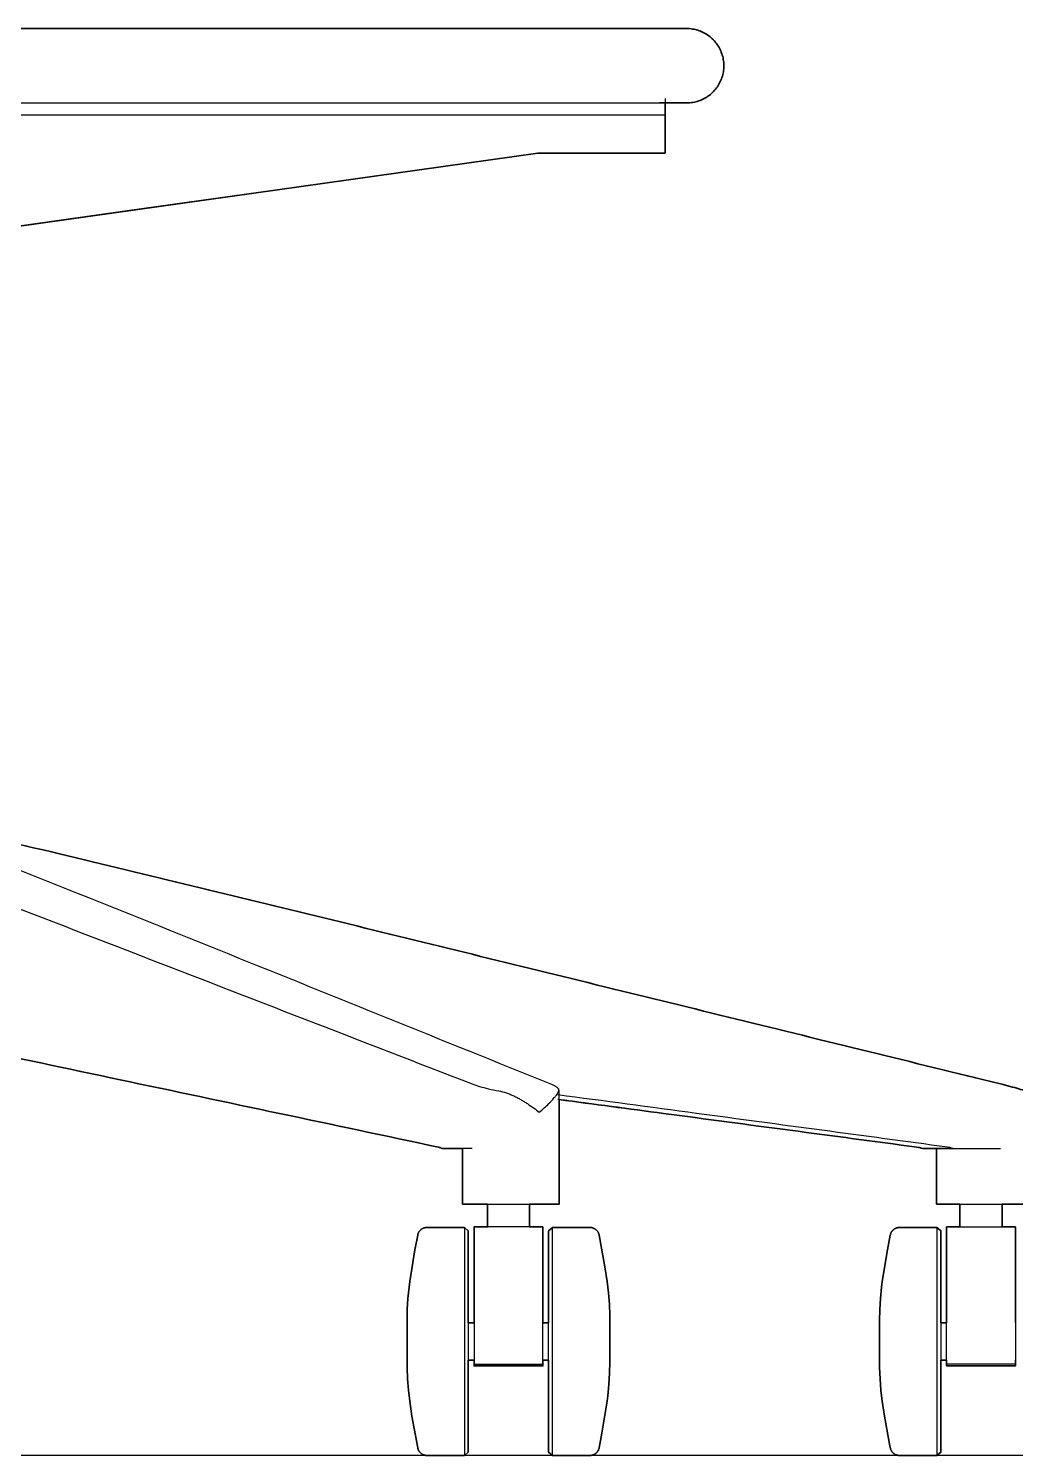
# Model space of a CAD drawing. Header units: millimetres. Extents: x 0 to 2114, y 0 to 2886.
# Drawn here: x 545.5 to 803.5, y 0 to 373.1 of the extents above; entities that cross this region are included whole.
import ezdxf

# ---------------------------------------------------------------- set-up
doc = ezdxf.new("R2010")
doc.units = ezdxf.units.MM
doc.layers.add('Blocks', color=7, linetype='Continuous')
for name, color, linetype, lineweight, true_color in [('Blocks$Inner', 7, 'Continuous', 25, 0x007f00), ('Blocks$Outline', 7, 'Continuous', 35, 0xff3f3f), ('Groud', 7, 'Continuous', 25, 0x243775)]:
    doc.layers.add(name, color=color, linetype=linetype, lineweight=lineweight, true_color=true_color)

# ---------------------------------------------------------------- blocks, each defined once
blk = doc.blocks.new('Verus Stool Office Chair Back')
at = {"layer": 'Blocks$Inner'}
for p, q in [((661.5, 80.28), (653.63, 80.28)), ((783.22, 80.28), (779.25, 80.28)), ((783.27, 80.28), (782.87, 80.28)), ((665.46, 65.67), (665.46, 59.58)), ((676.48, 59.76), (676.48, 65.67)), ((782.87, 65.67), (783.27, 65.67)), ((788.97, 65.67), (788.97, 59.58)), ((799.99, 59.76), (799.99, 65.67)), ((659.44, 59.62), (659.44, 0)), ((660.47, 58.75), (660.47, 53.22)), ((681.47, 58.75), (681.47, 53.22)), ((682.5, 0), (682.5, 59.62)), ((782.95, 59.62), (782.95, 0)), ((783.98, 58.75), (783.98, 53.22)), ((661.97, 34.71), (660.47, 34.71)), ((681.47, 34.71), (679.97, 34.71)), ((785.48, 34.71), (783.98, 34.71)), ((660.47, 24.91), (661.97, 24.91)), ((679.97, 24.91), (681.47, 24.91)), ((783.98, 24.91), (785.48, 24.91)), ((660.47, 6.39), (660.47, 0.87))]:
    blk.add_line(p, q, dxfattribs=at)
for points in [[(541.77, 373.1), (551.16, 373.1), (560.41, 373.1), (569.53, 373.1), (578.48, 373.1), (587.27, 373.1), (595.87, 373.1), (604.26, 373.1), (612.45, 373.1), (620.41, 373.1), (628.13, 373.1), (635.6, 373.1), (642.8, 373.1), (649.74, 373.1), (656.38, 373.1), (662.73, 373.1), (668.77, 373.1), (674.5, 373.1), (679.9, 373.1), (684.97, 373.1), (689.7, 373.1), (694.07, 373.1), (698.09, 373.1), (701.75, 373.1), (705.03, 373.1), (707.94, 373.1), (710.48, 373.1), (712.63, 373.1), (714.39, 373.1), (715.77, 373.1), (716.75, 373.1), (717.34, 373.1), (717.53, 373.1), (717.22, 373.1), (716.53, 373.1), (715.44, 373.1), (713.96, 373.1), (712.09, 373.1), (709.83, 373.1), (707.2, 373.1), (704.18, 373.1), (700.79, 373.1), (697.04, 373.1), (692.92, 373.1), (688.45, 373.1), (683.64, 373.1), (678.48, 373.1), (672.99, 373.1), (667.17, 373.1), (661.05, 373.1), (654.62, 373.1), (647.89, 373.1), (640.89, 373.1), (633.61, 373.1), (626.07, 373.1), (618.28, 373.1), (610.26, 373.1), (602.02, 373.1), (593.56, 373.1), (584.91, 373.1), (576.08, 373.1), (567.08, 373.1), (557.93, 373.1), (548.64, 373.1), (539.22, 373.1)], [(717.54, 373.1), (717.93, 373.09), (718.32, 373.07), (718.71, 373.03), (719.09, 372.98), (719.47, 372.91), (719.85, 372.82), (720.23, 372.72), (720.6, 372.61), (720.97, 372.48), (721.33, 372.33), (721.69, 372.18), (722.03, 372), (722.38, 371.82), (722.71, 371.62), (723.04, 371.4), (723.35, 371.18), (723.66, 370.94), (723.96, 370.69), (724.24, 370.42), (724.52, 370.15), (724.79, 369.87), (725.04, 369.57), (725.28, 369.27), (725.51, 368.95), (725.73, 368.63), (725.93, 368.3), (726.12, 367.96), (726.3, 367.61), (726.46, 367.26), (726.61, 366.9), (726.74, 366.53), (726.86, 366.16), (726.97, 365.79), (727.06, 365.41), (727.13, 365.03), (727.19, 364.64), (727.23, 364.25), (727.26, 363.87), (727.27, 363.48), (727.27, 363.37), (727.26, 362.98), (727.24, 362.59), (727.2, 362.21), (727.15, 361.82), (727.08, 361.44), (726.99, 361.06), (726.89, 360.68), (726.78, 360.31), (726.65, 359.94), (726.5, 359.58), (726.34, 359.23), (726.17, 358.88), (725.99, 358.54), (725.79, 358.2), (725.57, 357.88), (725.35, 357.56), (725.11, 357.25), (724.86, 356.96), (724.59, 356.67), (724.32, 356.39), (724.04, 356.13), (723.74, 355.87), (723.44, 355.63), (723.12, 355.4), (722.8, 355.18), (722.47, 354.98), (722.13, 354.79), (721.78, 354.61), (721.43, 354.45), (721.07, 354.3), (720.7, 354.17), (720.33, 354.05), (719.96, 353.95), (719.58, 353.86), (719.2, 353.78), (718.81, 353.73), (718.42, 353.68), (718.04, 353.65), (717.65, 353.64), (717.54, 353.64), (717.34, 353.64), (716.75, 353.64), (715.77, 353.64), (714.39, 353.64), (712.63, 353.64), (710.48, 353.64)], [(711.94, 350.44), (513.42, 350.44), (508.26, 350.44), (485.08, 350.44), (482.59, 350.44), (478.75, 350.44), (478.75, 350.54), (478.75, 350.64), (478.75, 355.07), (471.12, 355.07), (463.5, 355.07), (463.5, 350.64), (463.49, 350.54), (463.49, 350.44)], [(711.94, 354.81), (711.94, 350.44), (711.94, 340.5), (678.64, 340.5), (624.98, 332.96), (571.31, 325.42), (517.66, 317.89)], [(537.17, 353.64), (546.61, 353.64), (555.93, 353.64), (565.11, 353.64), (574.15, 353.64), (583.02, 353.64), (591.71, 353.64), (600.2, 353.64), (608.49, 353.64), (616.56, 353.64), (624.4, 353.64), (632, 353.64), (639.33, 353.64), (646.4, 353.64), (653.18, 353.64), (659.68, 353.64), (665.87, 353.64), (671.75, 353.64), (677.32, 353.64), (682.55, 353.64), (687.44, 353.64), (691.99, 353.64), (696.18, 353.64), (700.01, 353.64), (703.48, 353.64), (706.57, 353.64), (709.29, 353.64), (711.63, 353.64), (713.58, 353.64), (715.15, 353.64), (716.32, 353.64), (717.11, 353.64), (717.49, 353.64), (717.54, 353.64)], [(517.74, 317.89), (678.66, 340.5)], [(658.97, 65.67), (661.5, 65.67), (684.21, 65.67), (684.21, 95.48)], [(787.11, 80.28), (782.87, 80.28), (782.87, 65.67), (799.57, 65.67), (808.1, 65.67), (808.1, 92.28)], [(658.97, 80.28), (658.97, 65.67), (659.37, 65.67)], [(779.25, 80.28), (787.17, 80.28), (799.57, 80.28)], [(785.48, 23.84), (785.48, 23.43), (803.48, 23.43), (803.48, 23.84), (785.48, 23.84), (785.48, 59.76), (803.48, 59.76), (803.48, 23.84)], [(644.46, 24.45), (644.46, 24.49), (644.46, 24.54), (644.46, 24.58), (644.46, 24.63), (644.46, 24.69), (644.46, 24.76), (644.46, 24.83), (644.46, 24.92), (644.46, 25.01), (644.46, 25.11), (644.46, 25.21), (644.46, 25.33), (644.46, 25.45), (644.46, 25.58), (644.46, 25.71), (644.46, 25.86), (644.46, 26), (644.46, 26.16), (644.46, 26.32), (644.46, 26.48), (644.46, 26.65), (644.46, 26.83), (644.46, 27.01), (644.46, 27.2), (644.46, 27.38), (644.46, 27.58), (644.46, 27.77), (644.46, 27.97), (644.46, 28.18), (644.46, 28.38), (644.46, 28.59), (644.46, 28.8), (644.46, 29.01), (644.46, 29.22), (644.46, 29.44), (644.46, 29.65), (644.46, 29.87), (644.46, 30.08), (644.46, 30.29), (644.46, 30.51), (644.46, 30.72), (644.46, 30.93), (644.46, 31.14), (644.46, 31.35), (644.46, 31.55), (644.46, 31.75), (644.46, 31.95), (644.46, 32.14), (644.46, 32.34), (644.46, 32.52), (644.46, 32.7), (644.46, 32.88), (644.46, 33.06), (644.46, 33.22), (644.46, 33.39), (644.46, 33.54), (644.46, 33.69), (644.46, 33.84), (644.46, 33.98), (644.46, 34.11), (644.46, 34.23), (644.46, 34.35), (644.46, 34.46), (644.46, 34.56), (644.46, 34.66), (644.46, 34.75), (644.46, 34.83), (644.46, 34.9), (644.46, 34.96), (644.46, 35.02), (644.46, 35.06), (644.46, 35.1), (644.46, 35.13), (644.46, 35.17), (644.52, 38.13), (644.7, 41.08), (644.99, 44.03), (645.18, 45.45), (646.52, 53.77), (647.25, 57.62), (647.27, 57.71), (647.3, 57.81), (647.33, 57.91), (647.36, 58), (647.4, 58.09), (647.44, 58.18), (647.48, 58.27), (647.53, 58.36), (647.58, 58.45), (647.64, 58.53), (647.69, 58.61), (647.75, 58.69), (647.82, 58.77), (647.89, 58.84), (647.96, 58.91), (648.03, 58.98), (648.1, 59.04), (648.18, 59.11), (648.26, 59.16), (648.34, 59.22), (648.43, 59.27), (648.52, 59.32), (648.6, 59.37), (648.69, 59.41), (648.79, 59.45), (648.88, 59.48), (648.98, 59.51), (649.07, 59.54), (649.17, 59.56), (649.27, 59.58), (649.36, 59.6), (649.46, 59.61), (649.56, 59.61), (649.66, 59.62), (649.69, 59.62), (659.44, 59.62), (660.47, 58.75), (660.47, 0.87), (659.44, 0), (649.69, 0), (649.59, 0), (649.49, 0.01), (649.4, 0.02), (649.3, 0.03), (649.2, 0.05), (649.1, 0.07), (649.01, 0.1), (648.91, 0.13), (648.82, 0.16), (648.72, 0.2), (648.63, 0.24), (648.54, 0.28), (648.46, 0.33), (648.37, 0.38), (648.29, 0.43), (648.21, 0.49), (648.13, 0.55), (648.05, 0.62), (647.98, 0.69), (647.91, 0.76), (647.84, 0.83), (647.77, 0.9), (647.71, 0.98), (647.65, 1.06), (647.6, 1.14), (647.55, 1.23), (647.5, 1.32), (647.45, 1.41), (647.41, 1.5), (647.37, 1.59), (647.34, 1.68), (647.31, 1.78), (647.28, 1.87), (647.26, 1.97), (647.25, 2), (645.76, 10.29), (645.18, 14.17), (644.83, 17.11), (644.59, 20.06), (644.48, 23.01), (644.46, 24.45), (644.46, 24.48), (644.46, 24.49), (644.46, 24.52), (644.46, 24.55), (644.46, 24.6), (644.46, 24.66), (644.46, 24.72), (644.46, 24.79), (644.46, 24.87), (644.46, 24.96), (644.46, 25.05), (644.46, 25.16), (644.46, 25.27), (644.46, 25.38), (644.46, 25.51), (644.46, 25.64), (644.46, 25.78), (644.46, 25.92), (644.46, 26.07), (644.46, 26.23), (644.46, 26.39), (644.46, 26.56), (644.46, 26.73), (644.46, 26.91), (644.46, 27.09), (644.46, 27.28), (644.46, 27.47), (644.46, 27.67), (644.46, 27.87), (644.46, 28.07), (644.46, 28.27), (644.46, 28.48), (644.46, 28.69), (644.46, 28.9), (644.46, 29.11), (644.46, 29.32), (644.46, 29.54), (644.46, 29.75), (644.46, 29.97), (644.46, 30.18), (644.46, 30.39), (644.46, 30.61), (644.46, 30.82), (644.46, 31.03), (644.46, 31.23), (644.46, 31.44), (644.46, 31.64), (644.46, 31.84), (644.46, 32.04), (644.46, 32.23), (644.46, 32.42), (644.46, 32.61), (644.46, 32.79), (644.46, 32.96), (644.46, 33.13), (644.46, 33.3), (644.46, 33.46), (644.46, 33.61), (644.46, 33.76), (644.46, 33.9), (644.46, 34.04), (644.46, 34.17), (644.46, 34.29), (644.46, 34.4), (644.46, 34.51), (644.46, 34.61), (644.46, 34.7), (644.46, 34.78), (644.46, 34.86), (644.46, 34.93), (644.46, 34.99), (644.46, 35.04), (644.46, 35.08), (644.46, 35.12), (644.46, 35.14), (644.46, 35.17)], [(681.47, 6.39), (681.47, 0.87), (681.47, 58.75), (682.5, 59.62), (692.25, 59.62), (692.35, 59.62), (692.44, 59.61), (692.54, 59.6), (692.64, 59.59), (692.74, 59.57), (692.84, 59.55), (692.93, 59.52), (693.03, 59.49), (693.12, 59.46), (693.22, 59.42), (693.31, 59.38), (693.4, 59.34), (693.48, 59.29), (693.57, 59.24), (693.65, 59.18), (693.73, 59.12), (693.81, 59.06), (693.89, 59), (693.96, 58.93), (694.03, 58.86), (694.1, 58.79), (694.17, 58.71), (694.23, 58.64), (694.29, 58.56), (694.34, 58.47), (694.39, 58.39), (694.44, 58.3), (694.49, 58.21), (694.53, 58.12), (694.57, 58.03), (694.6, 57.94), (694.63, 57.84), (694.66, 57.74), (694.68, 57.65), (694.69, 57.62), (696.18, 49.32), (696.76, 45.45), (697.11, 42.51), (697.35, 39.56), (697.46, 36.6), (697.48, 35.17), (697.48, 35.14), (697.48, 35.12), (697.48, 35.08), (697.48, 35.04), (697.48, 34.99), (697.48, 34.93), (697.48, 34.86), (697.48, 34.78), (697.48, 34.7), (697.48, 34.61), (697.48, 34.51), (697.48, 34.4), (697.48, 34.29), (697.48, 34.17), (697.48, 34.04), (697.48, 33.9), (697.48, 33.76), (697.48, 33.61), (697.48, 33.46), (697.48, 33.3), (697.48, 33.13), (697.48, 32.96), (697.48, 32.79), (697.48, 32.61), (697.48, 32.42), (697.48, 32.23), (697.48, 32.04), (697.48, 31.84), (697.48, 31.64), (697.48, 31.44), (697.48, 31.23), (697.48, 31.03), (697.48, 30.82), (697.48, 30.61), (697.48, 30.39), (697.48, 30.18), (697.48, 29.97), (697.48, 29.75), (697.48, 29.54), (697.48, 29.32), (697.48, 29.11), (697.48, 28.9), (697.48, 28.69), (697.48, 28.48), (697.48, 28.27), (697.48, 28.07), (697.48, 27.87), (697.48, 27.67), (697.48, 27.47), (697.48, 27.28), (697.48, 27.09), (697.48, 26.91), (697.48, 26.73), (697.48, 26.56), (697.48, 26.39), (697.48, 26.23), (697.48, 26.07), (697.48, 25.92), (697.48, 25.78), (697.48, 25.64), (697.48, 25.51), (697.48, 25.38), (697.48, 25.27), (697.48, 25.16), (697.48, 25.05), (697.48, 24.96), (697.48, 24.87), (697.48, 24.79), (697.48, 24.72), (697.48, 24.66), (697.48, 24.6), (697.48, 24.55), (697.48, 24.52), (697.48, 24.49), (697.48, 24.45), (697.42, 21.49), (697.24, 18.54), (696.95, 15.59), (696.76, 14.17), (695.42, 5.85), (694.69, 2), (694.67, 1.9), (694.64, 1.81), (694.61, 1.71), (694.58, 1.62), (694.54, 1.53), (694.5, 1.43), (694.46, 1.34), (694.41, 1.26), (694.36, 1.17), (694.3, 1.09), (694.25, 1.01), (694.19, 0.93), (694.12, 0.85), (694.05, 0.78), (693.98, 0.71), (693.91, 0.64), (693.84, 0.57), (693.76, 0.51), (693.68, 0.45), (693.6, 0.4), (693.51, 0.35), (693.42, 0.3), (693.34, 0.25), (693.24, 0.21), (693.15, 0.17), (693.06, 0.14), (692.96, 0.11), (692.87, 0.08), (692.77, 0.06), (692.67, 0.04), (692.58, 0.02), (692.48, 0.01), (692.38, 0), (692.28, 0), (692.25, 0), (682.5, 0), (681.47, 0.87)], [(783.98, 0.87), (782.95, 0), (773.21, 0), (773.11, 0), (773.01, 0.01), (772.91, 0.02), (772.81, 0.03), (772.71, 0.05), (772.61, 0.07), (772.52, 0.1), (772.42, 0.13), (772.33, 0.16), (772.24, 0.2), (772.15, 0.24), (772.06, 0.28), (771.97, 0.33), (771.88, 0.38), (771.8, 0.43), (771.72, 0.49), (771.64, 0.55), (771.56, 0.62), (771.49, 0.69), (771.42, 0.76), (771.35, 0.83), (771.29, 0.9), (771.23, 0.98), (771.17, 1.06), (771.11, 1.14), (771.06, 1.23), (771.01, 1.32), (770.96, 1.41), (770.92, 1.5), (770.89, 1.59), (770.85, 1.68), (770.82, 1.78), (770.79, 1.87), (770.77, 1.97), (770.76, 2), (769.27, 10.29), (768.69, 14.17), (768.34, 17.11), (768.11, 20.06), (767.99, 23.01), (767.97, 24.45), (767.97, 24.48), (767.97, 24.5), (767.97, 24.54), (767.97, 24.58), (767.97, 24.63), (767.97, 24.69), (767.97, 24.76), (767.97, 24.83), (767.97, 24.92), (767.97, 25.01), (767.97, 25.11), (767.97, 25.21), (767.97, 25.33), (767.97, 25.45), (767.97, 25.58), (767.97, 25.71), (767.97, 25.86), (767.97, 26), (767.97, 26.16), (767.97, 26.32), (767.97, 26.48), (767.97, 26.65), (767.97, 26.83), (767.97, 27.01), (767.97, 27.2), (767.97, 27.38), (767.97, 27.58), (767.97, 27.77), (767.97, 27.97), (767.97, 28.18), (767.97, 28.38), (767.97, 28.59), (767.97, 28.8), (767.97, 29.01), (767.97, 29.22), (767.97, 29.44), (767.97, 29.65), (767.97, 29.87), (767.97, 30.08), (767.97, 30.29), (767.97, 30.51), (767.97, 30.72), (767.97, 30.93), (767.97, 31.14), (767.97, 31.35), (767.97, 31.55), (767.97, 31.75), (767.97, 31.95), (767.97, 32.14), (767.97, 32.34), (767.97, 32.52), (767.97, 32.7), (767.97, 32.88), (767.97, 33.06), (767.97, 33.22), (767.97, 33.39), (767.97, 33.54), (767.97, 33.69), (767.97, 33.84), (767.97, 33.98), (767.97, 34.11), (767.97, 34.23), (767.97, 34.35), (767.97, 34.46), (767.97, 34.56), (767.97, 34.66), (767.97, 34.75), (767.97, 34.83), (767.97, 34.9), (767.97, 34.96), (767.97, 35.02), (767.97, 35.06), (767.97, 35.1), (767.97, 35.13), (767.97, 35.17), (768.03, 38.13), (768.21, 41.08), (768.51, 44.03), (768.69, 45.45), (770.03, 53.77), (770.76, 57.62), (770.79, 57.71), (770.81, 57.81), (770.84, 57.91), (770.87, 58), (770.91, 58.09), (770.95, 58.18), (771, 58.27), (771.04, 58.36), (771.09, 58.45), (771.15, 58.53), (771.21, 58.61), (771.27, 58.69), (771.33, 58.77), (771.4, 58.84), (771.47, 58.91), (771.54, 58.98), (771.62, 59.04), (771.69, 59.11), (771.77, 59.16), (771.86, 59.22), (771.94, 59.27), (772.03, 59.32), (772.12, 59.37), (772.21, 59.41), (772.3, 59.45), (772.39, 59.48), (772.49, 59.51), (772.58, 59.54), (772.68, 59.56), (772.78, 59.58), (772.88, 59.6), (772.98, 59.61), (773.07, 59.61), (773.17, 59.62), (773.21, 59.62), (782.95, 59.62), (783.98, 58.75), (783.98, 0.87), (783.98, 6.39)], [(697.48, 35.17), (697.48, 35.13), (697.48, 35.1), (697.48, 35.06), (697.48, 35.02), (697.48, 34.96), (697.48, 34.9), (697.48, 34.83), (697.48, 34.75), (697.48, 34.66), (697.48, 34.56), (697.48, 34.46), (697.48, 34.35), (697.48, 34.23), (697.48, 34.11), (697.48, 33.98), (697.48, 33.84), (697.48, 33.69), (697.48, 33.54), (697.48, 33.39), (697.48, 33.22), (697.48, 33.06), (697.48, 32.88), (697.48, 32.7), (697.48, 32.52), (697.48, 32.34), (697.48, 32.14), (697.48, 31.95), (697.48, 31.75), (697.48, 31.55), (697.48, 31.35), (697.48, 31.14), (697.48, 30.93), (697.48, 30.72), (697.48, 30.51), (697.48, 30.29), (697.48, 30.08), (697.48, 29.87), (697.48, 29.65), (697.48, 29.44), (697.48, 29.22), (697.48, 29.01), (697.48, 28.8), (697.48, 28.59), (697.48, 28.38), (697.48, 28.18), (697.48, 27.97), (697.48, 27.77), (697.48, 27.58), (697.48, 27.38), (697.48, 27.2), (697.48, 27.01), (697.48, 26.83), (697.48, 26.65), (697.48, 26.48), (697.48, 26.32), (697.48, 26.16), (697.48, 26), (697.48, 25.86), (697.48, 25.71), (697.48, 25.58), (697.48, 25.45), (697.48, 25.33), (697.48, 25.21), (697.48, 25.11), (697.48, 25.01), (697.48, 24.92), (697.48, 24.83), (697.48, 24.76), (697.48, 24.69), (697.48, 24.63), (697.48, 24.58), (697.48, 24.54), (697.48, 24.5), (697.48, 24.48), (697.48, 24.45)], [(767.97, 24.45), (767.97, 24.49), (767.97, 24.52), (767.97, 24.55), (767.97, 24.6), (767.97, 24.66), (767.97, 24.72), (767.97, 24.79), (767.97, 24.87), (767.97, 24.96), (767.97, 25.05), (767.97, 25.16), (767.97, 25.27), (767.97, 25.38), (767.97, 25.51), (767.97, 25.64), (767.97, 25.78), (767.97, 25.92), (767.97, 26.07), (767.97, 26.23), (767.97, 26.39), (767.97, 26.56), (767.97, 26.73), (767.97, 26.91), (767.97, 27.09), (767.97, 27.28), (767.97, 27.47), (767.97, 27.67), (767.97, 27.87), (767.97, 28.07), (767.97, 28.27), (767.97, 28.48), (767.97, 28.69), (767.97, 28.9), (767.97, 29.11), (767.97, 29.32), (767.97, 29.54), (767.97, 29.75), (767.97, 29.97), (767.97, 30.18), (767.97, 30.39), (767.97, 30.61), (767.97, 30.82), (767.97, 31.03), (767.97, 31.23), (767.97, 31.44), (767.97, 31.64), (767.97, 31.84), (767.97, 32.04), (767.97, 32.23), (767.97, 32.42), (767.97, 32.61), (767.97, 32.79), (767.97, 32.96), (767.97, 33.13), (767.97, 33.3), (767.97, 33.46), (767.97, 33.61), (767.97, 33.76), (767.97, 33.9), (767.97, 34.04), (767.97, 34.17), (767.97, 34.29), (767.97, 34.4), (767.97, 34.51), (767.97, 34.61), (767.97, 34.7), (767.97, 34.78), (767.97, 34.86), (767.97, 34.93), (767.97, 34.99), (767.97, 35.04), (767.97, 35.08), (767.97, 35.12), (767.97, 35.14), (767.97, 35.17)], [(661.97, 23.84), (661.97, 23.43), (679.97, 23.43), (679.97, 23.84)]]:
    blk.add_lwpolyline(points, dxfattribs=at)
blk.add_lwpolyline([(661.97, 23.84), (679.97, 23.84), (679.97, 59.76), (661.97, 59.76)], close=True, dxfattribs=at)
for points in [[(486.36, 164.49), (500.97, 159.02), (530.19, 147.98), (573.96, 131.03), (617.73, 114.1), (646.91, 102.79), (661.5, 97.14)], [(681.91, 97.14), (667.92, 102.79), (639.95, 114.1), (597.99, 131.03), (556.02, 147.98), (528.01, 159.02), (514.01, 164.49)], [(523.42, 164.49), (546.47, 159.02), (592.53, 147.98), (661.54, 131.03), (730.56, 114.1), (776.57, 102.79), (799.57, 97.14)], [(652.69, 80.62), (638.83, 83.56), (611.11, 89.43), (569.53, 98.22), (527.93, 107.03), (500.21, 112.74), (486.36, 115.58)], [(661.5, 97.14), (662.06, 96.91), (663.36, 96.48), (665.74, 95.86), (667.52, 95.5), (668.44, 95.33)], [(684.18, 95.33), (684.24, 95.5), (684.14, 95.86), (683.37, 96.48), (682.45, 96.91), (681.91, 97.14)], [(799.57, 97.14), (800.46, 96.91), (802.18, 96.48), (804.42, 95.86), (805.62, 95.5), (806.13, 95.33)], [(653.63, 80.28), (653.48, 80.36), (653.17, 80.5), (652.85, 80.59), (652.69, 80.62)], [(779.25, 80.28), (779, 80.36), (778.51, 80.5), (778, 80.59), (777.74, 80.62)], [(787.17, 80.28), (786.93, 80.36), (786.44, 80.5), (785.93, 80.59), (785.68, 80.62)]]:
    blk.add_open_spline(points, degree=3, dxfattribs=at)
for points, knots in [([(668.44, 95.33), (669.1, 95.2), (670.1, 94.94), (671.24, 94.51), (671.88, 94.23), (672.36, 94.02), (672.83, 93.79), (673.44, 93.48), (674.2, 93.06), (675.08, 92.54), (676.21, 91.82), (677.55, 90.88), (678.54, 90.12), (679.01, 89.73)], [14.123744, 14.123744, 14.123744, 14.123744, 14.290411, 14.373744, 14.415411, 14.457077, 14.498744, 14.540411, 14.623744, 14.707077, 14.790411, 14.957077, 15.123744, 15.123744, 15.123744, 15.123744]), ([(679.01, 89.73), (679.47, 90.12), (680.37, 90.88), (681.35, 91.82), (682.06, 92.54), (682.54, 93.06), (682.89, 93.48), (683.15, 93.79), (683.33, 94.02), (683.5, 94.23), (683.7, 94.51), (684, 94.94), (684.14, 95.2), (684.18, 95.33)], [15.123744, 15.123744, 15.123744, 15.123744, 15.290411, 15.457077, 15.540411, 15.623744, 15.707077, 15.748744, 15.790411, 15.832077, 15.873744, 15.957077, 16.123744, 16.123744, 16.123744, 16.123744]), ([(785.68, 80.62), (763.82, 83.56), (729.9, 88.12), (695.98, 92.67), (683.91, 94.29)], [0, 0, 0, 0, 0.25, 0.3880819, 0.3880819, 0.3880819, 0.3880819]), ([(777.74, 80.62), (755.67, 83.56), (724.39, 87.72), (693.12, 91.87), (683.92, 93.1)], [4.9743045, 4.9743045, 4.9743045, 4.9743045, 5.2243045, 5.3285437, 5.3285437, 5.3285437, 5.3285437])]:
    blk.add_open_spline(points, degree=3, knots=knots, dxfattribs=at)
at = {"layer": 'Blocks$Outline'}
for points in [[(717.54, 373.1), (717.53, 373.1), (717.22, 373.1), (716.53, 373.1), (715.44, 373.1), (713.96, 373.1), (712.09, 373.1), (709.83, 373.1), (707.2, 373.1), (704.18, 373.1), (700.79, 373.1), (697.04, 373.1), (692.92, 373.1), (688.45, 373.1), (683.64, 373.1), (678.48, 373.1), (672.99, 373.1), (667.17, 373.1), (661.05, 373.1), (654.62, 373.1), (647.89, 373.1), (640.89, 373.1), (633.61, 373.1), (626.07, 373.1), (618.28, 373.1), (610.26, 373.1), (602.02, 373.1), (593.56, 373.1), (584.91, 373.1), (576.08, 373.1), (567.08, 373.1), (557.93, 373.1), (548.64, 373.1), (539.22, 373.1)], [(717.54, 353.64), (717.65, 353.64), (718.04, 353.65), (718.42, 353.68), (718.81, 353.73), (719.2, 353.78), (719.58, 353.86), (719.96, 353.95), (720.33, 354.05), (720.7, 354.17), (721.07, 354.3), (721.43, 354.45), (721.78, 354.61), (722.13, 354.79), (722.47, 354.98), (722.8, 355.18), (723.12, 355.4), (723.44, 355.63), (723.74, 355.87), (724.04, 356.13), (724.32, 356.39), (724.59, 356.67), (724.86, 356.96), (725.11, 357.25), (725.35, 357.56), (725.57, 357.88), (725.79, 358.2), (725.99, 358.54), (726.17, 358.88), (726.34, 359.23), (726.5, 359.58), (726.65, 359.94), (726.78, 360.31), (726.89, 360.68), (726.99, 361.06), (727.08, 361.44), (727.15, 361.82), (727.2, 362.21), (727.24, 362.59), (727.26, 362.98), (727.27, 363.37), (727.27, 363.48), (727.26, 363.87), (727.23, 364.25), (727.19, 364.64), (727.13, 365.03), (727.06, 365.41), (726.97, 365.79), (726.86, 366.16), (726.74, 366.53), (726.61, 366.9), (726.46, 367.26), (726.3, 367.61), (726.12, 367.96), (725.93, 368.3), (725.73, 368.63), (725.51, 368.95), (725.28, 369.27), (725.04, 369.57), (724.79, 369.87), (724.52, 370.15), (724.24, 370.42), (723.96, 370.69), (723.66, 370.94), (723.35, 371.18), (723.04, 371.4), (722.71, 371.62), (722.38, 371.82), (722.03, 372), (721.69, 372.18), (721.33, 372.33), (720.97, 372.48), (720.6, 372.61), (720.23, 372.72), (719.85, 372.82), (719.47, 372.91), (719.09, 372.98), (718.71, 373.03), (718.32, 373.07), (717.93, 373.09), (717.54, 373.1)], [(711.94, 350.44), (711.94, 353.64)], [(711.94, 353.64), (713.58, 353.64), (715.15, 353.64), (716.32, 353.64), (717.11, 353.64), (717.49, 353.64), (717.54, 353.64)], [(711.94, 340.5), (711.94, 350.44)], [(517.74, 317.89), (678.66, 340.5)], [(678.66, 340.5), (711.94, 340.5)], [(684.21, 65.67), (684.21, 93.06)], [(658.97, 80.28), (658.97, 65.67), (659.37, 65.67)], [(779.25, 80.28), (782.87, 80.28)], [(782.87, 80.28), (782.87, 65.67)], [(659.37, 65.67), (661.5, 65.67), (665.46, 65.67)], [(665.46, 65.67), (665.46, 59.76)], [(676.48, 59.76), (676.48, 65.67)], [(676.48, 65.67), (684.21, 65.67)], [(788.97, 65.67), (788.97, 59.76)], [(799.99, 59.76), (799.99, 65.67)], [(665.46, 59.76), (661.97, 59.76), (661.97, 34.71)], [(679.97, 59.76), (676.48, 59.76)], [(679.97, 34.71), (679.97, 59.76)], [(788.97, 59.76), (785.48, 59.76), (785.48, 34.71)], [(803.48, 59.76), (799.99, 59.76)], [(803.48, 34.71), (803.48, 59.76)], [(647.25, 57.62), (646.52, 53.77)], [(647.27, 57.71), (647.25, 57.62)], [(647.3, 57.81), (647.27, 57.71)], [(647.33, 57.91), (647.3, 57.81)], [(647.36, 58), (647.33, 57.91)], [(647.4, 58.09), (647.36, 58)], [(647.44, 58.18), (647.4, 58.09)], [(647.48, 58.27), (647.44, 58.18)], [(647.53, 58.36), (647.48, 58.27)], [(647.58, 58.45), (647.53, 58.36)], [(647.64, 58.53), (647.58, 58.45)], [(647.69, 58.61), (647.64, 58.53)], [(647.75, 58.69), (647.69, 58.61)], [(647.82, 58.77), (647.75, 58.69)], [(647.89, 58.84), (647.82, 58.77)], [(647.96, 58.91), (647.89, 58.84)], [(648.03, 58.98), (647.96, 58.91)], [(648.1, 59.04), (648.03, 58.98)], [(648.18, 59.11), (648.1, 59.04)], [(648.26, 59.16), (648.18, 59.11)], [(648.34, 59.22), (648.26, 59.16)], [(648.43, 59.27), (648.34, 59.22)], [(648.52, 59.32), (648.43, 59.27)], [(648.6, 59.37), (648.52, 59.32)], [(648.69, 59.41), (648.6, 59.37)], [(648.79, 59.45), (648.69, 59.41)], [(648.88, 59.48), (648.79, 59.45)], [(648.98, 59.51), (648.88, 59.48)], [(649.07, 59.54), (648.98, 59.51)], [(649.17, 59.56), (649.07, 59.54)], [(649.27, 59.58), (649.17, 59.56)], [(649.36, 59.6), (649.27, 59.58)], [(649.46, 59.61), (649.36, 59.6)], [(649.56, 59.61), (649.46, 59.61)], [(649.66, 59.62), (649.56, 59.61)], [(649.69, 59.62), (649.66, 59.62)], [(659.44, 59.62), (649.69, 59.62)], [(660.47, 58.75), (659.44, 59.62)], [(660.47, 53.22), (660.47, 58.75)], [(682.5, 59.62), (681.47, 58.75)], [(681.47, 58.75), (681.47, 53.22)], [(692.25, 59.62), (682.5, 59.62)], [(692.35, 59.62), (692.25, 59.62)], [(692.44, 59.61), (692.35, 59.62)], [(692.54, 59.6), (692.44, 59.61)], [(692.64, 59.59), (692.54, 59.6)], [(692.74, 59.57), (692.64, 59.59)], [(692.84, 59.55), (692.74, 59.57)], [(692.93, 59.52), (692.84, 59.55)], [(693.03, 59.49), (692.93, 59.52)], [(693.12, 59.46), (693.03, 59.49)], [(693.22, 59.42), (693.12, 59.46)], [(693.31, 59.38), (693.22, 59.42)], [(693.4, 59.34), (693.31, 59.38)], [(693.48, 59.29), (693.4, 59.34)], [(693.57, 59.24), (693.48, 59.29)], [(693.65, 59.18), (693.57, 59.24)], [(693.73, 59.12), (693.65, 59.18)], [(693.81, 59.06), (693.73, 59.12)], [(693.89, 59), (693.81, 59.06)], [(693.96, 58.93), (693.89, 59)], [(694.03, 58.86), (693.96, 58.93)], [(694.1, 58.79), (694.03, 58.86)], [(694.17, 58.71), (694.1, 58.79)], [(694.23, 58.64), (694.17, 58.71)], [(694.29, 58.56), (694.23, 58.64)], [(694.34, 58.47), (694.29, 58.56)], [(694.39, 58.39), (694.34, 58.47)], [(694.44, 58.3), (694.39, 58.39)], [(694.49, 58.21), (694.44, 58.3)], [(694.53, 58.12), (694.49, 58.21)], [(694.57, 58.03), (694.53, 58.12)], [(694.6, 57.94), (694.57, 58.03)], [(694.63, 57.84), (694.6, 57.94)], [(694.66, 57.74), (694.63, 57.84)], [(694.68, 57.65), (694.66, 57.74)], [(694.69, 57.62), (694.68, 57.65)], [(696.18, 49.32), (694.69, 57.62)], [(770.76, 57.62), (770.03, 53.77)], [(770.79, 57.71), (770.76, 57.62)], [(770.81, 57.81), (770.79, 57.71)], [(770.84, 57.91), (770.81, 57.81)], [(770.87, 58), (770.84, 57.91)], [(770.91, 58.09), (770.87, 58)], [(770.95, 58.18), (770.91, 58.09)], [(771, 58.27), (770.95, 58.18)], [(771.04, 58.36), (771, 58.27)], [(771.09, 58.45), (771.04, 58.36)], [(771.15, 58.53), (771.09, 58.45)], [(771.21, 58.61), (771.15, 58.53)], [(771.27, 58.69), (771.21, 58.61)], [(771.33, 58.77), (771.27, 58.69)], [(771.4, 58.84), (771.33, 58.77)], [(771.47, 58.91), (771.4, 58.84)], [(771.54, 58.98), (771.47, 58.91)], [(771.62, 59.04), (771.54, 58.98)], [(771.69, 59.11), (771.62, 59.04)], [(771.77, 59.16), (771.69, 59.11)], [(771.86, 59.22), (771.77, 59.16)], [(771.94, 59.27), (771.86, 59.22)], [(772.03, 59.32), (771.94, 59.27)], [(772.12, 59.37), (772.03, 59.32)], [(772.21, 59.41), (772.12, 59.37)], [(772.3, 59.45), (772.21, 59.41)], [(772.39, 59.48), (772.3, 59.45)], [(772.49, 59.51), (772.39, 59.48)], [(772.58, 59.54), (772.49, 59.51)], [(772.68, 59.56), (772.58, 59.54)], [(772.78, 59.58), (772.68, 59.56)], [(772.88, 59.6), (772.78, 59.58)], [(772.98, 59.61), (772.88, 59.6)], [(773.07, 59.61), (772.98, 59.61)], [(773.17, 59.62), (773.07, 59.61)], [(773.21, 59.62), (773.17, 59.62)], [(782.95, 59.62), (773.21, 59.62)], [(783.98, 58.75), (782.95, 59.62)], [(783.98, 53.22), (783.98, 58.75)], [(646.52, 53.77), (645.18, 45.45)], [(660.47, 34.71), (660.47, 53.22)], [(681.47, 53.22), (681.47, 34.71)], [(770.03, 53.77), (768.69, 45.45)], [(783.98, 34.71), (783.98, 53.22)], [(696.76, 45.45), (696.18, 49.32)], [(645.18, 45.45), (644.99, 44.03)], [(697.11, 42.51), (696.76, 45.45)], [(768.69, 45.45), (768.51, 44.03)], [(644.7, 41.08), (644.52, 38.13)], [(644.99, 44.03), (644.7, 41.08)], [(697.35, 39.56), (697.11, 42.51)], [(768.21, 41.08), (768.03, 38.13)], [(768.51, 44.03), (768.21, 41.08)], [(644.52, 38.13), (644.46, 35.17)], [(697.46, 36.6), (697.35, 39.56)], [(768.03, 38.13), (767.97, 35.17)], [(644.46, 35.17), (644.46, 35.13)], [(644.46, 35.13), (644.46, 35.1)], [(644.46, 35.1), (644.46, 35.06)], [(644.46, 35.06), (644.46, 35.02)], [(644.46, 35.02), (644.46, 34.96)], [(644.46, 34.96), (644.46, 34.9)], [(644.46, 34.9), (644.46, 34.83)], [(644.46, 34.83), (644.46, 34.75)], [(644.46, 34.75), (644.46, 34.66)], [(644.46, 34.66), (644.46, 34.56)], [(644.46, 34.56), (644.46, 34.46)], [(644.46, 34.46), (644.46, 34.35)], [(644.46, 34.35), (644.46, 34.23)], [(644.46, 34.23), (644.46, 34.11)], [(644.46, 34.11), (644.46, 33.98)], [(644.46, 33.98), (644.46, 33.84)], [(644.46, 33.84), (644.46, 33.69)], [(644.46, 33.69), (644.46, 33.54)], [(661.97, 34.71), (660.47, 34.71)], [(681.47, 34.71), (679.97, 34.71)], [(697.48, 35.17), (697.46, 36.6)], [(697.48, 35.14), (697.48, 35.17)], [(697.48, 35.12), (697.48, 35.14)], [(697.48, 35.08), (697.48, 35.12)], [(697.48, 35.04), (697.48, 35.08)], [(697.48, 34.99), (697.48, 35.04)], [(697.48, 34.93), (697.48, 34.99)], [(697.48, 34.86), (697.48, 34.93)], [(697.48, 34.78), (697.48, 34.86)], [(697.48, 34.7), (697.48, 34.78)], [(697.48, 34.61), (697.48, 34.7)], [(697.48, 34.51), (697.48, 34.61)], [(697.48, 34.4), (697.48, 34.51)], [(697.48, 34.29), (697.48, 34.4)], [(697.48, 34.17), (697.48, 34.29)], [(697.48, 34.04), (697.48, 34.17)], [(697.48, 33.9), (697.48, 34.04)], [(697.48, 33.76), (697.48, 33.9)], [(697.48, 33.61), (697.48, 33.76)], [(697.48, 33.46), (697.48, 33.61)], [(767.97, 35.17), (767.97, 35.13)], [(767.97, 35.13), (767.97, 35.1)], [(767.97, 35.1), (767.97, 35.06)], [(767.97, 35.06), (767.97, 35.02)], [(767.97, 35.02), (767.97, 34.96)], [(767.97, 34.96), (767.97, 34.9)], [(767.97, 34.9), (767.97, 34.83)], [(767.97, 34.83), (767.97, 34.75)], [(767.97, 34.75), (767.97, 34.66)], [(767.97, 34.66), (767.97, 34.56)], [(767.97, 34.56), (767.97, 34.46)], [(767.97, 34.46), (767.97, 34.35)], [(767.97, 34.35), (767.97, 34.23)], [(767.97, 34.23), (767.97, 34.11)], [(767.97, 34.11), (767.97, 33.98)], [(767.97, 33.98), (767.97, 33.84)], [(767.97, 33.84), (767.97, 33.69)], [(767.97, 33.69), (767.97, 33.54)], [(785.48, 34.71), (783.98, 34.71)], [(644.46, 33.54), (644.46, 33.39)], [(644.46, 33.39), (644.46, 33.22)], [(644.46, 33.22), (644.46, 33.06)], [(644.46, 33.06), (644.46, 32.88)], [(644.46, 32.88), (644.46, 32.7)], [(644.46, 32.7), (644.46, 32.52)], [(644.46, 32.52), (644.46, 32.34)], [(644.46, 32.34), (644.46, 32.14)], [(644.46, 32.14), (644.46, 31.95)], [(644.46, 31.95), (644.46, 31.75)], [(644.46, 31.75), (644.46, 31.55)], [(644.46, 31.55), (644.46, 31.35)], [(644.46, 31.35), (644.46, 31.14)], [(644.46, 31.14), (644.46, 30.93)], [(644.46, 30.93), (644.46, 30.72)], [(644.46, 30.72), (644.46, 30.51)], [(644.46, 30.51), (644.46, 30.29)], [(644.46, 30.29), (644.46, 30.08)], [(644.46, 30.08), (644.46, 29.87)], [(644.46, 29.87), (644.46, 29.65)], [(697.48, 33.3), (697.48, 33.46)], [(697.48, 33.13), (697.48, 33.3)], [(697.48, 32.96), (697.48, 33.13)], [(697.48, 32.79), (697.48, 32.96)], [(697.48, 32.61), (697.48, 32.79)], [(697.48, 32.42), (697.48, 32.61)], [(697.48, 32.23), (697.48, 32.42)], [(697.48, 32.04), (697.48, 32.23)], [(697.48, 31.84), (697.48, 32.04)], [(697.48, 31.64), (697.48, 31.84)], [(697.48, 31.44), (697.48, 31.64)], [(697.48, 31.23), (697.48, 31.44)], [(697.48, 31.03), (697.48, 31.23)], [(697.48, 30.82), (697.48, 31.03)], [(697.48, 30.61), (697.48, 30.82)], [(697.48, 30.39), (697.48, 30.61)], [(697.48, 30.18), (697.48, 30.39)], [(697.48, 29.97), (697.48, 30.18)], [(697.48, 29.75), (697.48, 29.97)], [(767.97, 33.54), (767.97, 33.39)], [(767.97, 33.39), (767.97, 33.22)], [(767.97, 33.22), (767.97, 33.06)], [(767.97, 33.06), (767.97, 32.88)], [(767.97, 32.88), (767.97, 32.7)], [(767.97, 32.7), (767.97, 32.52)], [(767.97, 32.52), (767.97, 32.34)], [(767.97, 32.34), (767.97, 32.14)], [(767.97, 32.14), (767.97, 31.95)], [(767.97, 31.95), (767.97, 31.75)], [(767.97, 31.75), (767.97, 31.55)], [(767.97, 31.55), (767.97, 31.35)], [(767.97, 31.35), (767.97, 31.14)], [(767.97, 31.14), (767.97, 30.93)], [(767.97, 30.93), (767.97, 30.72)], [(767.97, 30.72), (767.97, 30.51)], [(767.97, 30.51), (767.97, 30.29)], [(767.97, 30.29), (767.97, 30.08)], [(767.97, 30.08), (767.97, 29.87)], [(767.97, 29.87), (767.97, 29.65)], [(644.46, 29.65), (644.46, 29.44)], [(644.46, 29.44), (644.46, 29.22)], [(644.46, 29.22), (644.46, 29.01)], [(644.46, 29.01), (644.46, 28.8)], [(644.46, 28.8), (644.46, 28.59)], [(644.46, 28.59), (644.46, 28.38)], [(644.46, 28.38), (644.46, 28.18)], [(644.46, 28.18), (644.46, 27.97)], [(644.46, 27.97), (644.46, 27.77)], [(644.46, 27.77), (644.46, 27.58)], [(644.46, 27.58), (644.46, 27.38)], [(644.46, 27.38), (644.46, 27.2)], [(644.46, 27.2), (644.46, 27.01)], [(644.46, 27.01), (644.46, 26.83)], [(644.46, 26.83), (644.46, 26.65)], [(644.46, 26.65), (644.46, 26.48)], [(644.46, 26.48), (644.46, 26.32)], [(644.46, 26.32), (644.46, 26.16)], [(644.46, 26.16), (644.46, 26)], [(697.48, 29.54), (697.48, 29.75)], [(697.48, 29.32), (697.48, 29.54)], [(697.48, 29.11), (697.48, 29.32)], [(697.48, 28.9), (697.48, 29.11)], [(697.48, 28.69), (697.48, 28.9)], [(697.48, 28.48), (697.48, 28.69)], [(697.48, 28.27), (697.48, 28.48)], [(697.48, 28.07), (697.48, 28.27)], [(697.48, 27.87), (697.48, 28.07)], [(697.48, 27.67), (697.48, 27.87)], [(697.48, 27.47), (697.48, 27.67)], [(697.48, 27.28), (697.48, 27.47)], [(697.48, 27.09), (697.48, 27.28)], [(697.48, 26.91), (697.48, 27.09)], [(697.48, 26.73), (697.48, 26.91)], [(697.48, 26.56), (697.48, 26.73)], [(697.48, 26.39), (697.48, 26.56)], [(697.48, 26.23), (697.48, 26.39)], [(697.48, 26.07), (697.48, 26.23)], [(767.97, 29.65), (767.97, 29.44)], [(767.97, 29.44), (767.97, 29.22)], [(767.97, 29.22), (767.97, 29.01)], [(767.97, 29.01), (767.97, 28.8)], [(767.97, 28.8), (767.97, 28.59)], [(767.97, 28.59), (767.97, 28.38)], [(767.97, 28.38), (767.97, 28.18)], [(767.97, 28.18), (767.97, 27.97)], [(767.97, 27.97), (767.97, 27.77)], [(767.97, 27.77), (767.97, 27.58)], [(767.97, 27.58), (767.97, 27.38)], [(767.97, 27.38), (767.97, 27.2)], [(767.97, 27.2), (767.97, 27.01)], [(767.97, 27.01), (767.97, 26.83)], [(767.97, 26.83), (767.97, 26.65)], [(767.97, 26.65), (767.97, 26.48)], [(767.97, 26.48), (767.97, 26.32)], [(767.97, 26.32), (767.97, 26.16)], [(767.97, 26.16), (767.97, 26)], [(644.46, 26), (644.46, 25.86)], [(644.46, 25.86), (644.46, 25.71)], [(644.46, 25.71), (644.46, 25.58)], [(644.46, 25.58), (644.46, 25.45)], [(644.46, 25.45), (644.46, 25.33)], [(644.46, 25.33), (644.46, 25.21)], [(644.46, 25.21), (644.46, 25.11)], [(644.46, 25.11), (644.46, 25.01)], [(644.46, 25.01), (644.46, 24.92)], [(644.46, 24.92), (644.46, 24.83)], [(644.46, 24.83), (644.46, 24.76)], [(644.46, 24.76), (644.46, 24.69)], [(644.46, 24.69), (644.46, 24.63)], [(644.46, 24.63), (644.46, 24.58)], [(644.46, 24.58), (644.46, 24.54)], [(644.46, 24.54), (644.46, 24.5)], [(644.46, 24.5), (644.46, 24.48)], [(644.46, 24.48), (644.46, 24.45)], [(644.46, 24.45), (644.48, 23.01)], [(644.48, 23.01), (644.59, 20.06)], [(660.47, 6.39), (660.47, 24.91)], [(660.47, 24.91), (661.97, 24.91)], [(661.97, 24.91), (661.97, 23.84), (661.97, 23.43), (679.97, 23.43), (679.97, 23.84), (679.97, 24.91)], [(679.97, 24.91), (681.47, 24.91)], [(681.47, 24.91), (681.47, 6.39)], [(697.42, 21.49), (697.48, 24.45)], [(697.48, 25.92), (697.48, 26.07)], [(697.48, 25.78), (697.48, 25.92)], [(697.48, 25.64), (697.48, 25.78)], [(697.48, 25.51), (697.48, 25.64)], [(697.48, 25.38), (697.48, 25.51)], [(697.48, 25.27), (697.48, 25.38)], [(697.48, 25.16), (697.48, 25.27)], [(697.48, 25.05), (697.48, 25.16)], [(697.48, 24.96), (697.48, 25.05)], [(697.48, 24.87), (697.48, 24.96)], [(697.48, 24.79), (697.48, 24.87)], [(697.48, 24.72), (697.48, 24.79)], [(697.48, 24.66), (697.48, 24.72)], [(697.48, 24.6), (697.48, 24.66)], [(697.48, 24.55), (697.48, 24.6)], [(697.48, 24.52), (697.48, 24.55)], [(697.48, 24.49), (697.48, 24.52)], [(697.48, 24.45), (697.48, 24.49)], [(767.97, 26), (767.97, 25.86)], [(767.97, 25.86), (767.97, 25.71)], [(767.97, 25.71), (767.97, 25.58)], [(767.97, 25.58), (767.97, 25.45)], [(767.97, 25.45), (767.97, 25.33)], [(767.97, 25.33), (767.97, 25.21)], [(767.97, 25.21), (767.97, 25.11)], [(767.97, 25.11), (767.97, 25.01)], [(767.97, 25.01), (767.97, 24.92)], [(767.97, 24.92), (767.97, 24.83)], [(767.97, 24.83), (767.97, 24.76)], [(767.97, 24.76), (767.97, 24.69)], [(767.97, 24.69), (767.97, 24.63)], [(767.97, 24.63), (767.97, 24.58)], [(767.97, 24.58), (767.97, 24.54)], [(767.97, 24.54), (767.97, 24.5)], [(767.97, 24.5), (767.97, 24.48)], [(767.97, 24.48), (767.97, 24.45)], [(767.97, 24.45), (767.99, 23.01)], [(767.99, 23.01), (768.11, 20.06)], [(783.98, 6.39), (783.98, 24.91)], [(783.98, 24.91), (785.48, 24.91)], [(785.48, 24.91), (785.48, 23.84), (785.48, 23.43), (803.48, 23.43), (803.48, 23.84), (803.48, 24.91)], [(644.59, 20.06), (644.83, 17.11)], [(697.24, 18.54), (697.42, 21.49)], [(768.11, 20.06), (768.34, 17.11)], [(644.83, 17.11), (645.18, 14.17)], [(696.76, 14.17), (696.95, 15.59)], [(696.95, 15.59), (697.24, 18.54)], [(768.34, 17.11), (768.69, 14.17)], [(645.18, 14.17), (645.76, 10.29)], [(695.42, 5.85), (696.76, 14.17)], [(768.69, 14.17), (769.27, 10.29)], [(645.76, 10.29), (647.25, 2)], [(769.27, 10.29), (770.76, 2)], [(660.47, 0.87), (660.47, 6.39)], [(681.47, 6.39), (681.47, 0.87)], [(694.69, 2), (695.42, 5.85)], [(783.98, 0.87), (783.98, 6.39)], [(647.25, 2), (647.26, 1.97)], [(647.26, 1.97), (647.28, 1.87)], [(647.28, 1.87), (647.31, 1.78)], [(647.31, 1.78), (647.34, 1.68)], [(647.34, 1.68), (647.37, 1.59)], [(647.37, 1.59), (647.41, 1.5)], [(647.41, 1.5), (647.45, 1.41)], [(647.45, 1.41), (647.5, 1.32)], [(647.5, 1.32), (647.55, 1.23)], [(647.55, 1.23), (647.6, 1.14)], [(647.6, 1.14), (647.65, 1.06)], [(647.65, 1.06), (647.71, 0.98)], [(647.71, 0.98), (647.77, 0.9)], [(647.77, 0.9), (647.84, 0.83)], [(647.84, 0.83), (647.91, 0.76)], [(647.91, 0.76), (647.98, 0.69)], [(647.98, 0.69), (648.05, 0.62)], [(648.05, 0.62), (648.13, 0.55)], [(648.13, 0.55), (648.21, 0.49)], [(648.21, 0.49), (648.29, 0.43)], [(648.29, 0.43), (648.37, 0.38)], [(648.37, 0.38), (648.46, 0.33)], [(648.46, 0.33), (648.54, 0.28)], [(648.54, 0.28), (648.63, 0.24)], [(648.63, 0.24), (648.72, 0.2)], [(648.72, 0.2), (648.82, 0.16)], [(648.82, 0.16), (648.91, 0.13)], [(648.91, 0.13), (649.01, 0.1)], [(649.01, 0.1), (649.1, 0.07)], [(649.1, 0.07), (649.2, 0.05)], [(649.2, 0.05), (649.3, 0.03)], [(649.3, 0.03), (649.4, 0.02)], [(649.4, 0.02), (649.49, 0.01)], [(649.49, 0.01), (649.59, 0)], [(649.59, 0), (649.69, 0)], [(649.69, 0), (659.44, 0)], [(659.44, 0), (660.47, 0.87)], [(681.47, 0.87), (682.5, 0)], [(682.5, 0), (692.25, 0)], [(692.25, 0), (692.28, 0)], [(692.28, 0), (692.38, 0)], [(692.38, 0), (692.48, 0.01)], [(692.48, 0.01), (692.58, 0.02)], [(692.58, 0.02), (692.67, 0.04)], [(692.67, 0.04), (692.77, 0.06)], [(692.77, 0.06), (692.87, 0.08)], [(692.87, 0.08), (692.96, 0.11)], [(692.96, 0.11), (693.06, 0.14)], [(693.06, 0.14), (693.15, 0.17)], [(693.15, 0.17), (693.24, 0.21)], [(693.24, 0.21), (693.34, 0.25)], [(693.34, 0.25), (693.42, 0.3)], [(693.42, 0.3), (693.51, 0.35)], [(693.51, 0.35), (693.6, 0.4)], [(693.6, 0.4), (693.68, 0.45)], [(693.68, 0.45), (693.76, 0.51)], [(693.76, 0.51), (693.84, 0.57)], [(693.84, 0.57), (693.91, 0.64)], [(693.91, 0.64), (693.98, 0.71)], [(693.98, 0.71), (694.05, 0.78)], [(694.05, 0.78), (694.12, 0.85)], [(694.12, 0.85), (694.19, 0.93)], [(694.19, 0.93), (694.25, 1.01)], [(694.25, 1.01), (694.3, 1.09)], [(694.3, 1.09), (694.36, 1.17)], [(694.36, 1.17), (694.41, 1.26)], [(694.41, 1.26), (694.46, 1.34)], [(694.46, 1.34), (694.5, 1.43)], [(694.5, 1.43), (694.54, 1.53)], [(694.54, 1.53), (694.58, 1.62)], [(694.58, 1.62), (694.61, 1.71)], [(694.61, 1.71), (694.64, 1.81)], [(694.64, 1.81), (694.67, 1.9)], [(694.67, 1.9), (694.69, 2)], [(770.76, 2), (770.77, 1.97)], [(770.77, 1.97), (770.79, 1.87)], [(770.79, 1.87), (770.82, 1.78)], [(770.82, 1.78), (770.85, 1.68)], [(770.85, 1.68), (770.89, 1.59)], [(770.89, 1.59), (770.92, 1.5)], [(770.92, 1.5), (770.96, 1.41)], [(770.96, 1.41), (771.01, 1.32)], [(771.01, 1.32), (771.06, 1.23)], [(771.06, 1.23), (771.11, 1.14)], [(771.11, 1.14), (771.17, 1.06)], [(771.17, 1.06), (771.23, 0.98)], [(771.23, 0.98), (771.29, 0.9)], [(771.29, 0.9), (771.35, 0.83)], [(771.35, 0.83), (771.42, 0.76)], [(771.42, 0.76), (771.49, 0.69)], [(771.49, 0.69), (771.56, 0.62)], [(771.56, 0.62), (771.64, 0.55)], [(771.64, 0.55), (771.72, 0.49)], [(771.72, 0.49), (771.8, 0.43)], [(771.8, 0.43), (771.88, 0.38)], [(771.88, 0.38), (771.97, 0.33)], [(771.97, 0.33), (772.06, 0.28)], [(772.06, 0.28), (772.15, 0.24)], [(772.15, 0.24), (772.24, 0.2)], [(772.24, 0.2), (772.33, 0.16)], [(772.33, 0.16), (772.42, 0.13)], [(772.42, 0.13), (772.52, 0.1)], [(772.52, 0.1), (772.61, 0.07)], [(772.61, 0.07), (772.71, 0.05)], [(772.71, 0.05), (772.81, 0.03)], [(772.81, 0.03), (772.91, 0.02)], [(772.91, 0.02), (773.01, 0.01)], [(773.01, 0.01), (773.11, 0)], [(773.11, 0), (773.21, 0)], [(773.21, 0), (782.95, 0)], [(782.95, 0), (783.98, 0.87)]]:
    blk.add_lwpolyline(points, dxfattribs=at)
for points, knots in [([(808.1, 92.28), (808, 93.23), (807.94, 93.48), (807.81, 93.79), (807.7, 94.02), (807.58, 94.23), (807.38, 94.51), (806.97, 94.94), (806.5, 95.2), (806.13, 95.33), (805.62, 95.5), (804.42, 95.86), (802.18, 96.48), (800.46, 96.91), (799.57, 97.14), (776.57, 102.79), (730.56, 114.1), (661.54, 131.03), (592.53, 147.98), (546.47, 159.02), (523.42, 164.49), (523.42, 164.49), (523.42, 164.49), (523.42, 164.49)], [-20.5, -20.5, -20.5, -20.5, -20.416667, -20.375, -20.333333, -20.291667, -20.25, -20.166667, -20, -20, -20, -19.666667, -19.333333, -19, -19, -19, -18.75, -18.5, -18.25, -18, -18, -18, -18, -18, -18, -18]), ([(503.16, 112.13), (511.42, 110.43), (533.53, 105.84), (569.53, 98.22), (611.11, 89.43), (638.83, 83.56), (652.69, 80.62), (652.85, 80.59), (653.17, 80.5), (653.48, 80.36), (653.63, 80.28), (655.41, 80.28), (657.19, 80.28), (658.97, 80.28)], [-1.898934, -1.898934, -1.898934, -1.898934, -1.75, -1.5, -1.25, -1, -1, -1, -0.5, 0, 0, 0, 5.339054, 5.339054, 5.339054, 5.339054]), ([(684.21, 93.06), (693.31, 91.85), (724.49, 87.71), (755.67, 83.56), (777.74, 80.62), (778, 80.59), (778.51, 80.5), (779, 80.36), (779.25, 80.28)], [-5.327439, -5.327439, -5.327439, -5.327439, -5.224304, -4.974304, -4.974304, -4.974304, -4.474304, -3.974304, -3.974304, -3.974304, -3.974304]), ([(799.99, 65.67), (802.69, 65.67), (805.4, 65.67), (808.1, 65.67), (808.1, 74.54), (808.1, 83.41), (808.1, 92.28)], [17.123342, 17.123342, 17.123342, 17.123342, 25.222895, 25.222895, 25.222895, 51.829828, 51.829828, 51.829828, 51.829828]), ([(782.87, 65.67), (783, 65.67), (785.04, 65.67), (787.07, 65.67), (788.97, 65.67)], [0, 0, 0, 0, 0.406079, 6.103073, 6.103073, 6.103073, 6.103073])]:
    blk.add_open_spline(points, degree=3, knots=knots, dxfattribs=at)

msp = doc.modelspace()

# ---------------------------------------------------------------- linework, layer by layer
at = {"layer": 'Groud'}
msp.add_lwpolyline([(942.25, 0), (0, 0)], dxfattribs=at)

# ---------------------------------------------------------------- block references
at = {"layer": 'Blocks'}
msp.add_blockref('Verus Stool Office Chair Back', (0, 0), dxfattribs=at)

doc.saveas('drawing.dxf')
